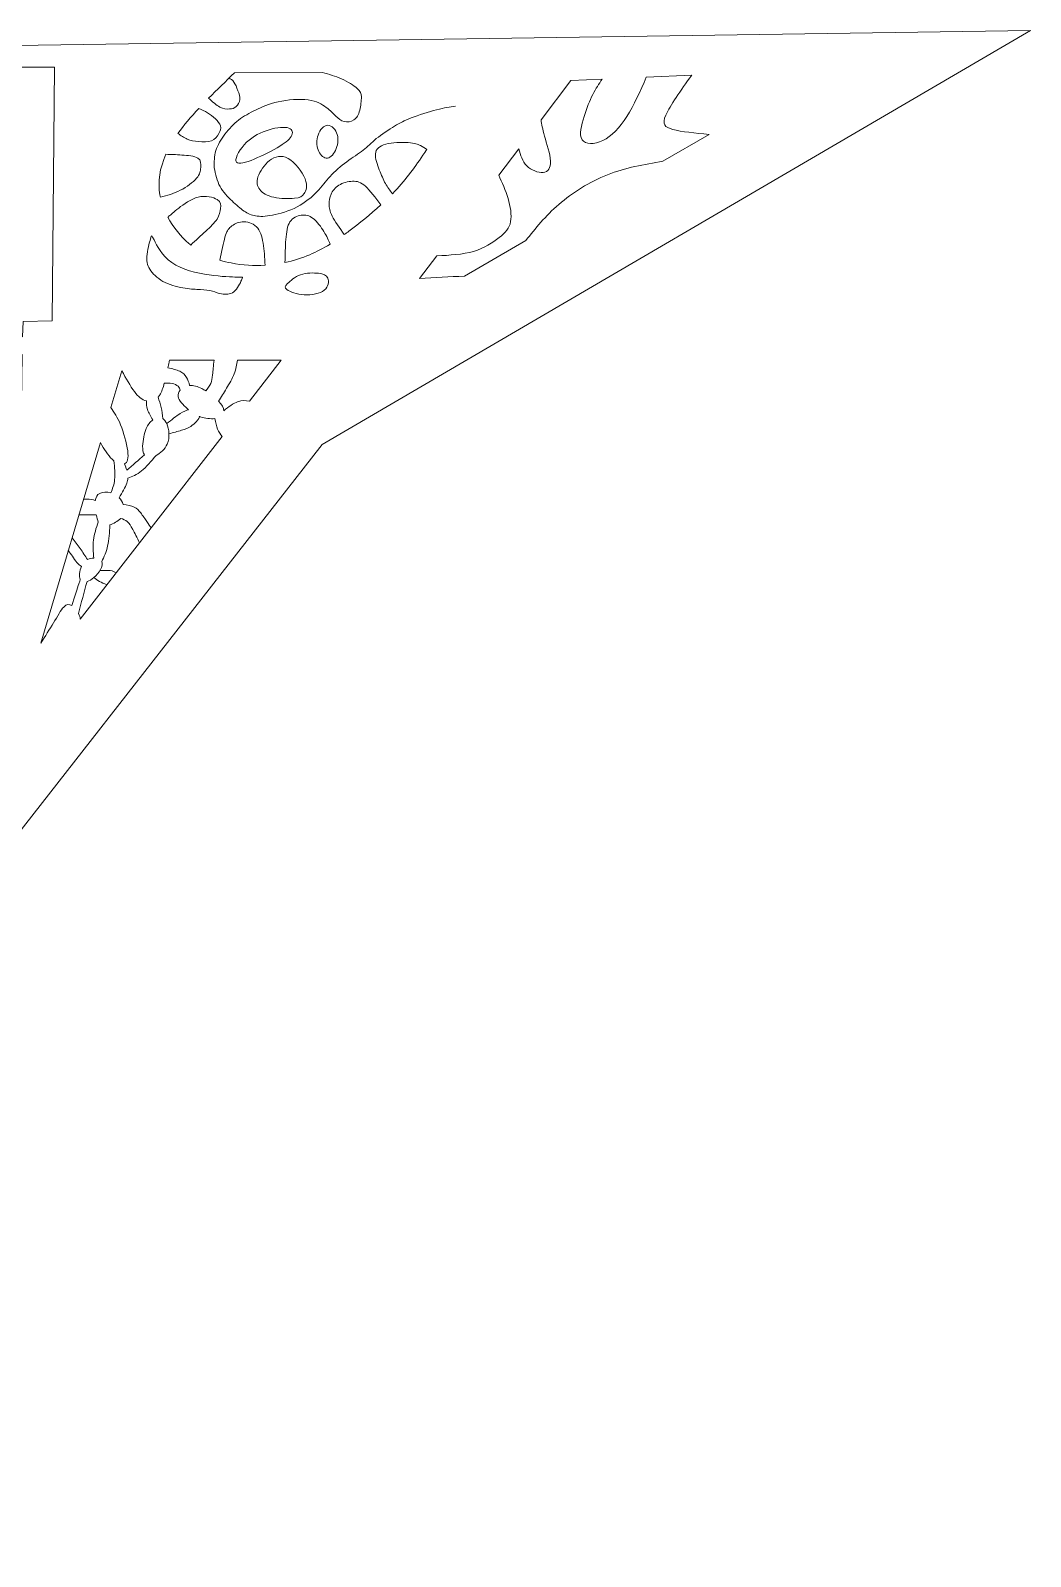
# Model space of a CAD drawing. Header units: centimetres. Extents: x -61 to 61, y -26 to 26.
# Drawn here: x 54.19 to 58.13, y 4.75 to 10.76 of the extents above; entities that cross this region are included whole.
import ezdxf

# ---------------------------------------------------------------- set-up
doc = ezdxf.new("R2010")
doc.units = ezdxf.units.CM
doc.header["$MEASUREMENT"] = 0
doc.layers.add('layer 1', color=7, linetype='Continuous')

msp = doc.modelspace()

# ---------------------------------------------------------------- linework, layer by layer
at = {"layer": 'layer 1', "color": 242, "lineweight": 9}
for points, knots in [([(51.91315, 4.7498), (51.91315, 4.7498), (55.33821, 9.13257), (55.33821, 9.13257), (55.33821, 9.13257), (55.33821, 9.13257), (58.12948, 10.76464), (58.12948, 10.76464), (58.12948, 10.76464), (58.12948, 10.76464), (53.94998, 10.70331), (53.94998, 10.70331), (53.94998, 10.70331), (53.94998, 10.70331), (53.88543, 10.66472), (53.88543, 10.66472), (53.88543, 10.66472), (53.88543, 10.66472), (53.94531, 10.62012), (53.94531, 10.62012), (53.94531, 10.62012), (53.94531, 10.62012), (54.28353, 10.62061), (54.28353, 10.62061), (54.28353, 10.62061), (54.28353, 10.62061), (54.27405, 9.61967), (54.27405, 9.61967), (54.27405, 9.61967), (54.27405, 9.61967), (54.15994, 9.61812), (54.15994, 9.61812), (54.15994, 9.61812), (54.15994, 9.61812), (54.15728, 9.55762), (54.15728, 9.55762), (54.15728, 9.55762), (54.15728, 9.55762), (54.05967, 9.55885), (54.05967, 9.55885), (54.05967, 9.55885), (54.05967, 9.55885), (54.017, 9.58766), (54.017, 9.58766), (54.017, 9.58766), (54.017, 9.58766), (53.91251, 9.58475), (53.91251, 9.58475), (53.91251, 9.58475), (53.91251, 9.58475), (53.8246, 9.53374), (53.8246, 9.53374), (53.8246, 9.53374), (53.8246, 9.53374), (53.90582, 9.46099), (53.90582, 9.46099), (53.90582, 9.46099), (53.90582, 9.46099), (53.99932, 9.46251), (53.99932, 9.46251), (53.99932, 9.46251), (53.99932, 9.46251), (54.05152, 9.48734), (54.05152, 9.48734), (54.05152, 9.48734), (54.05152, 9.48734), (54.15602, 9.4875), (54.15602, 9.4875), (54.15602, 9.4875), (54.15602, 9.4875), (54.14847, 9.01314), (54.14847, 9.01314)], [0, 0, 0, 0, 0.0526316, 0.0526316, 0.0526316, 0.0526316, 0.1052632, 0.1052632, 0.1052632, 0.1052632, 0.1578947, 0.1578947, 0.1578947, 0.1578947, 0.2105263, 0.2105263, 0.2105263, 0.2105263, 0.2631579, 0.2631579, 0.2631579, 0.2631579, 0.3157895, 0.3157895, 0.3157895, 0.3157895, 0.3684211, 0.3684211, 0.3684211, 0.3684211, 0.4210526, 0.4210526, 0.4210526, 0.4210526, 0.4736842, 0.4736842, 0.4736842, 0.4736842, 0.5263158, 0.5263158, 0.5263158, 0.5263158, 0.5789474, 0.5789474, 0.5789474, 0.5789474, 0.6315789, 0.6315789, 0.6315789, 0.6315789, 0.6842105, 0.6842105, 0.6842105, 0.6842105, 0.7368421, 0.7368421, 0.7368421, 0.7368421, 0.7894737, 0.7894737, 0.7894737, 0.7894737, 0.8421053, 0.8421053, 0.8421053, 0.8421053, 0.8947368, 0.8947368, 0.8947368, 0.8947368, 1, 1, 1, 1]), ([(56.20043, 10.41294), (56.20043, 10.41294), (56.31839, 10.56712), (56.31839, 10.56712), (56.31839, 10.56712), (56.31839, 10.56712), (56.44094, 10.57275), (56.44094, 10.57275)], [0, 0, 0, 0, 0.3333333, 0.3333333, 0.3333333, 0.3333333, 1, 1, 1, 1]), ([(55.6151, 10.12151), (55.66452, 10.172), (55.69745, 10.21787), (55.73495, 10.27292), (55.73495, 10.27292), (55.74006, 10.28044), (55.74526, 10.28812), (55.75052, 10.29593)], [0, 0, 0, 0, 0.3333333, 0.3333333, 0.3333333, 0.3333333, 1, 1, 1, 1]), ([(54.72194, 10.27684), (54.69747, 10.2218), (54.68946, 10.16844), (54.69852, 10.11646), (54.69852, 10.11646), (54.69906, 10.11337), (54.69966, 10.11028), (54.70032, 10.1072)], [0, 0, 0, 0, 0.3333333, 0.3333333, 0.3333333, 0.3333333, 1, 1, 1, 1]), ([(55.42503, 9.96051), (55.43093, 9.96476), (55.43692, 9.96914), (55.44301, 9.97368), (55.44301, 9.97368), (55.48341, 10.00374), (55.52845, 10.04032), (55.56886, 10.07711)], [0, 0, 0, 0, 0.3333333, 0.3333333, 0.3333333, 0.3333333, 1, 1, 1, 1]), ([(54.72947, 10.02912), (54.75108, 9.98856), (54.78082, 9.95226), (54.81247, 9.92506), (54.81247, 9.92506), (54.81486, 9.92301), (54.81727, 9.921), (54.81968, 9.91905)], [0, 0, 0, 0, 0.3333333, 0.3333333, 0.3333333, 0.3333333, 1, 1, 1, 1]), ([(55.19129, 9.84991), (55.22436, 9.85694), (55.25715, 9.86718), (55.28916, 9.88087), (55.28916, 9.88087), (55.31568, 9.89221), (55.34166, 9.90592), (55.3688, 9.92271)], [0, 0, 0, 0, 0.3333333, 0.3333333, 0.3333333, 0.3333333, 1, 1, 1, 1]), ([(54.93494, 9.85928), (54.9499, 9.85478), (54.96479, 9.85122), (54.97941, 9.84833), (54.97941, 9.84833), (55.0257, 9.83914), (55.0694, 9.83645), (55.11267, 9.83914)], [0, 0, 0, 0, 0.3333333, 0.3333333, 0.3333333, 0.3333333, 1, 1, 1, 1]), ([(55.05104, 9.30413), (55.05104, 9.30413), (55.17615, 9.46549), (55.17615, 9.46549), (55.17615, 9.46549), (55.17615, 9.46549), (55.00375, 9.46523), (55.00375, 9.46523)], [0, 0, 0, 0, 0.3333333, 0.3333333, 0.3333333, 0.3333333, 1, 1, 1, 1])]:
    msp.add_open_spline(points, degree=3, knots=knots, dxfattribs=at)
for points in [[(54.99294, 10.59811), (54.95795, 10.56448), (54.92297, 10.53085), (54.89007, 10.49746)], [(55.33943, 10.59863), (55.33943, 10.59863), (54.99294, 10.59811), (54.99294, 10.59811)], [(56.6155, 10.58077), (56.6155, 10.58077), (56.79445, 10.58899), (56.79445, 10.58899)], [(54.85156, 10.45735), (54.82051, 10.42402), (54.79241, 10.39102), (54.76938, 10.35858)], [(56.86289, 10.35478), (56.86289, 10.35478), (56.68102, 10.24949), (56.68102, 10.24949)], [(56.03367, 10.19495), (56.03367, 10.19495), (56.11303, 10.29869), (56.11303, 10.29869)], [(56.14026, 9.93642), (56.14026, 9.93642), (55.89909, 9.7968), (55.89909, 9.7968)], [(55.72182, 9.78733), (55.72182, 9.78733), (55.78979, 9.87617), (55.78979, 9.87617)], [(54.91164, 9.46509), (54.91164, 9.46509), (54.73607, 9.46482), (54.73607, 9.46482)], [(54.54802, 9.4236), (54.54802, 9.4236), (54.50476, 9.27818), (54.50476, 9.27818)], [(54.38433, 8.44426), (54.38433, 8.44426), (54.94316, 9.165), (54.94316, 9.165)], [(54.46368, 9.14011), (54.46368, 9.14011), (54.22856, 8.34976), (54.22856, 8.34976)]]:
    msp.add_open_spline(points, degree=3, dxfattribs=at)
at = {"layer": 'layer 1', "color": 250, "lineweight": 9}
for points, knots in [([(54.91239, 10.224), (54.91236, 10.24645), (54.91233, 10.26891), (54.91894, 10.29115), (54.91894, 10.29115), (54.92555, 10.31338), (54.9388, 10.3354), (54.95459, 10.35605), (54.95459, 10.35605), (54.97037, 10.37669), (54.98867, 10.39597), (55.0088, 10.41158), (55.0088, 10.41158), (55.02895, 10.4272), (55.05093, 10.43915), (55.07566, 10.45133), (55.07566, 10.45133), (55.10039, 10.46351), (55.12786, 10.47593), (55.16498, 10.484), (55.16498, 10.484), (55.20209, 10.49208), (55.24883, 10.49582), (55.28275, 10.49128), (55.28275, 10.49128), (55.31667, 10.48675), (55.33777, 10.47395), (55.35406, 10.4616), (55.35406, 10.4616), (55.37035, 10.44925), (55.38182, 10.43735), (55.39214, 10.42729), (55.39214, 10.42729), (55.40247, 10.41722), (55.41165, 10.40899), (55.42403, 10.4058), (55.42403, 10.4058), (55.43641, 10.40261), (55.45199, 10.40446), (55.46321, 10.41204), (55.46321, 10.41204), (55.47442, 10.41962), (55.48128, 10.43292), (55.48583, 10.45011), (55.48583, 10.45011), (55.49039, 10.46731), (55.49265, 10.48839), (55.4924, 10.50283), (55.4924, 10.50283), (55.49215, 10.51726), (55.48939, 10.52506), (55.47608, 10.53649), (55.47608, 10.53649), (55.46277, 10.54793), (55.43892, 10.56302), (55.41438, 10.57398), (55.41438, 10.57398), (55.38985, 10.58494), (55.36464, 10.59179), (55.33943, 10.59863)], [0, 0, 0, 0, 0.0625, 0.0625, 0.0625, 0.0625, 0.125, 0.125, 0.125, 0.125, 0.1875, 0.1875, 0.1875, 0.1875, 0.25, 0.25, 0.25, 0.25, 0.3125, 0.3125, 0.3125, 0.3125, 0.375, 0.375, 0.375, 0.375, 0.4375, 0.4375, 0.4375, 0.4375, 0.5, 0.5, 0.5, 0.5, 0.5625, 0.5625, 0.5625, 0.5625, 0.625, 0.625, 0.625, 0.625, 0.6875, 0.6875, 0.6875, 0.6875, 0.75, 0.75, 0.75, 0.75, 0.8125, 0.8125, 0.8125, 0.8125, 0.875, 0.875, 0.875, 0.875, 1, 1, 1, 1]), ([(56.86289, 10.35478), (56.80807, 10.36032), (56.75325, 10.36585), (56.72033, 10.37456), (56.72033, 10.37456), (56.68741, 10.38328), (56.6764, 10.39518), (56.6924, 10.43145), (56.6924, 10.43145), (56.7084, 10.46772), (56.75142, 10.52836), (56.79445, 10.58899)], [0, 0, 0, 0, 0.25, 0.25, 0.25, 0.25, 0.5, 0.5, 0.5, 0.5, 1, 1, 1, 1]), ([(54.89007, 10.49746), (54.90565, 10.48377), (54.92121, 10.47008), (54.93519, 10.46279), (54.93519, 10.46279), (54.94916, 10.45549), (54.96154, 10.4546), (54.97231, 10.4553), (54.97231, 10.4553), (54.98308, 10.456), (54.99224, 10.4583), (54.99956, 10.46473), (54.99956, 10.46473), (55.00688, 10.47116), (55.01237, 10.48171), (55.01327, 10.49271), (55.01327, 10.49271), (55.01417, 10.50371), (55.01049, 10.51516), (55.00588, 10.52753), (55.00588, 10.52753), (55.00128, 10.5399), (54.99576, 10.55318), (54.98982, 10.5616), (54.98982, 10.5616), (54.98389, 10.57003), (54.97753, 10.5736), (54.97117, 10.57717)], [0, 0, 0, 0, 0.125, 0.125, 0.125, 0.125, 0.25, 0.25, 0.25, 0.25, 0.375, 0.375, 0.375, 0.375, 0.5, 0.5, 0.5, 0.5, 0.625, 0.625, 0.625, 0.625, 0.75, 0.75, 0.75, 0.75, 1, 1, 1, 1]), ([(56.44094, 10.57275), (56.42857, 10.55439), (56.41621, 10.53603), (56.40432, 10.51218), (56.40432, 10.51218), (56.39243, 10.48833), (56.38102, 10.45898), (56.37029, 10.42528), (56.37029, 10.42528), (56.35958, 10.39158), (56.34955, 10.35352), (56.36218, 10.3343), (56.36218, 10.3343), (56.37482, 10.31507), (56.4101, 10.31466), (56.44399, 10.33121), (56.44399, 10.33121), (56.47788, 10.34776), (56.51037, 10.38127), (56.53872, 10.42568), (56.53872, 10.42568), (56.56708, 10.4701), (56.59129, 10.52544), (56.6155, 10.58077)], [0, 0, 0, 0, 0.1428571, 0.1428571, 0.1428571, 0.1428571, 0.2857143, 0.2857143, 0.2857143, 0.2857143, 0.4285714, 0.4285714, 0.4285714, 0.4285714, 0.5714286, 0.5714286, 0.5714286, 0.5714286, 0.7142857, 0.7142857, 0.7142857, 0.7142857, 1, 1, 1, 1]), ([(54.91239, 10.224), (54.91793, 10.19788), (54.92347, 10.17177), (54.93542, 10.14955), (54.93542, 10.14955), (54.94737, 10.12734), (54.96572, 10.10904), (54.9827, 10.09302), (54.9827, 10.09302), (54.99969, 10.07701), (55.01529, 10.06329), (55.02996, 10.05322), (55.02996, 10.05322), (55.04465, 10.04316), (55.05841, 10.03677), (55.0756, 10.03381), (55.0756, 10.03381), (55.09279, 10.03086), (55.11341, 10.03135), (55.14204, 10.03689), (55.14204, 10.03689), (55.17068, 10.04244), (55.20733, 10.05303), (55.23916, 10.06958), (55.23916, 10.06958), (55.27098, 10.08613), (55.29799, 10.10863), (55.31789, 10.1295), (55.31789, 10.1295), (55.3378, 10.15039), (55.3506, 10.16966), (55.3689, 10.18962), (55.3689, 10.18962), (55.3872, 10.20959), (55.41101, 10.23024), (55.43458, 10.24746), (55.43458, 10.24746), (55.45816, 10.26469), (55.48151, 10.27847), (55.49959, 10.2927), (55.49959, 10.2927), (55.51767, 10.30694), (55.53048, 10.32163), (55.55131, 10.33839), (55.55131, 10.33839), (55.57213, 10.35514), (55.60098, 10.37398), (55.62319, 10.38753), (55.62319, 10.38753), (55.6454, 10.40108), (55.66096, 10.40936), (55.68913, 10.42017), (55.68913, 10.42017), (55.7173, 10.43098), (55.75807, 10.44433), (55.78914, 10.45246), (55.78914, 10.45246), (55.82022, 10.46059), (55.8416, 10.46348), (55.86299, 10.46638)], [0, 0, 0, 0, 0.0625, 0.0625, 0.0625, 0.0625, 0.125, 0.125, 0.125, 0.125, 0.1875, 0.1875, 0.1875, 0.1875, 0.25, 0.25, 0.25, 0.25, 0.3125, 0.3125, 0.3125, 0.3125, 0.375, 0.375, 0.375, 0.375, 0.4375, 0.4375, 0.4375, 0.4375, 0.5, 0.5, 0.5, 0.5, 0.5625, 0.5625, 0.5625, 0.5625, 0.625, 0.625, 0.625, 0.625, 0.6875, 0.6875, 0.6875, 0.6875, 0.75, 0.75, 0.75, 0.75, 0.8125, 0.8125, 0.8125, 0.8125, 0.875, 0.875, 0.875, 0.875, 1, 1, 1, 1]), ([(54.85156, 10.45735), (54.86348, 10.45242), (54.8754, 10.4475), (54.8864, 10.44069), (54.8864, 10.44069), (54.89741, 10.43387), (54.90751, 10.42519), (54.91691, 10.41626), (54.91691, 10.41626), (54.92632, 10.40734), (54.93504, 10.39818), (54.93758, 10.38856), (54.93758, 10.38856), (54.94011, 10.37895), (54.93646, 10.36885), (54.93029, 10.35807), (54.93029, 10.35807), (54.92412, 10.3473), (54.91543, 10.33582), (54.90146, 10.3303), (54.90146, 10.3303), (54.88749, 10.32478), (54.86824, 10.32522), (54.85128, 10.32679), (54.85128, 10.32679), (54.83433, 10.32837), (54.81965, 10.3311), (54.80638, 10.33659), (54.80638, 10.33659), (54.79311, 10.34208), (54.78125, 10.35033), (54.76938, 10.35858)], [0, 0, 0, 0, 0.1111111, 0.1111111, 0.1111111, 0.1111111, 0.2222222, 0.2222222, 0.2222222, 0.2222222, 0.3333333, 0.3333333, 0.3333333, 0.3333333, 0.4444444, 0.4444444, 0.4444444, 0.4444444, 0.5555556, 0.5555556, 0.5555556, 0.5555556, 0.6666667, 0.6666667, 0.6666667, 0.6666667, 0.7777778, 0.7777778, 0.7777778, 0.7777778, 1, 1, 1, 1]), ([(56.11303, 10.29869), (56.11983, 10.27393), (56.12663, 10.24917), (56.14402, 10.23155), (56.14402, 10.23155), (56.1614, 10.21392), (56.18938, 10.20342), (56.20885, 10.20551), (56.20885, 10.20551), (56.22833, 10.2076), (56.2393, 10.22228), (56.23788, 10.25001), (56.23788, 10.25001), (56.23647, 10.27774), (56.22266, 10.3185), (56.21435, 10.34783), (56.21435, 10.34783), (56.20604, 10.37716), (56.20324, 10.39505), (56.20043, 10.41294)], [0, 0, 0, 0, 0.1666667, 0.1666667, 0.1666667, 0.1666667, 0.3333333, 0.3333333, 0.3333333, 0.3333333, 0.5, 0.5, 0.5, 0.5, 0.6666667, 0.6666667, 0.6666667, 0.6666667, 1, 1, 1, 1]), ([(54.99789, 10.25054), (54.99512, 10.26521), (55.01432, 10.29915), (55.03995, 10.32394), (55.03995, 10.32394), (55.06558, 10.34873), (55.09763, 10.36435), (55.12878, 10.37357), (55.12878, 10.37357), (55.15993, 10.38278), (55.19017, 10.38557), (55.20622, 10.3801), (55.20622, 10.3801), (55.22227, 10.37462), (55.22412, 10.36088), (55.21589, 10.34712), (55.21589, 10.34712), (55.20766, 10.33336), (55.18936, 10.31958), (55.16005, 10.30257), (55.16005, 10.30257), (55.13075, 10.28557), (55.09045, 10.26535), (55.05793, 10.25292), (55.05793, 10.25292), (55.0254, 10.2405), (55.00067, 10.23588), (54.99789, 10.25054)], [0, 0, 0, 0, 0.125, 0.125, 0.125, 0.125, 0.25, 0.25, 0.25, 0.25, 0.375, 0.375, 0.375, 0.375, 0.5, 0.5, 0.5, 0.5, 0.625, 0.625, 0.625, 0.625, 0.75, 0.75, 0.75, 0.75, 1, 1, 1, 1]), ([(55.3246, 10.28816), (55.31678, 10.30419), (55.314, 10.32435), (55.31947, 10.34498), (55.31947, 10.34498), (55.32494, 10.36561), (55.33866, 10.38671), (55.35423, 10.3904), (55.35423, 10.3904), (55.36981, 10.39409), (55.38725, 10.38037), (55.39506, 10.3616), (55.39506, 10.3616), (55.40288, 10.34282), (55.40109, 10.31898), (55.39332, 10.29926), (55.39332, 10.29926), (55.38556, 10.27954), (55.37184, 10.26394), (55.35855, 10.26209), (55.35855, 10.26209), (55.34526, 10.26023), (55.33241, 10.27213), (55.3246, 10.28816)], [0, 0, 0, 0, 0.1428571, 0.1428571, 0.1428571, 0.1428571, 0.2857143, 0.2857143, 0.2857143, 0.2857143, 0.4285714, 0.4285714, 0.4285714, 0.4285714, 0.5714286, 0.5714286, 0.5714286, 0.5714286, 0.7142857, 0.7142857, 0.7142857, 0.7142857, 1, 1, 1, 1]), ([(55.6151, 10.12151), (55.60546, 10.13401), (55.59582, 10.14652), (55.58732, 10.1617), (55.58732, 10.1617), (55.57882, 10.17689), (55.57146, 10.19475), (55.56318, 10.21559), (55.56318, 10.21559), (55.5549, 10.23643), (55.5457, 10.26025), (55.54773, 10.27858), (55.54773, 10.27858), (55.54977, 10.29692), (55.56304, 10.30977), (55.58846, 10.31668), (55.58846, 10.31668), (55.61389, 10.32359), (55.65147, 10.32457), (55.67668, 10.32277), (55.67668, 10.32277), (55.70189, 10.32098), (55.71472, 10.31641), (55.72497, 10.31148), (55.72497, 10.31148), (55.73522, 10.30654), (55.74287, 10.30124), (55.75052, 10.29593)], [0, 0, 0, 0, 0.125, 0.125, 0.125, 0.125, 0.25, 0.25, 0.25, 0.25, 0.375, 0.375, 0.375, 0.375, 0.5, 0.5, 0.5, 0.5, 0.625, 0.625, 0.625, 0.625, 0.75, 0.75, 0.75, 0.75, 1, 1, 1, 1]), ([(54.70032, 10.1072), (54.7266, 10.11444), (54.75288, 10.12169), (54.77861, 10.13472), (54.77861, 10.13472), (54.80434, 10.14776), (54.82951, 10.16658), (54.84301, 10.18242), (54.84301, 10.18242), (54.85651, 10.19825), (54.85832, 10.21108), (54.85944, 10.22483), (54.85944, 10.22483), (54.86057, 10.23859), (54.86101, 10.25325), (54.84793, 10.26171), (54.84793, 10.26171), (54.83486, 10.27017), (54.80827, 10.27242), (54.78502, 10.27391), (54.78502, 10.27391), (54.76178, 10.27539), (54.74186, 10.27612), (54.72194, 10.27684)], [0, 0, 0, 0, 0.1428571, 0.1428571, 0.1428571, 0.1428571, 0.2857143, 0.2857143, 0.2857143, 0.2857143, 0.4285714, 0.4285714, 0.4285714, 0.4285714, 0.5714286, 0.5714286, 0.5714286, 0.5714286, 0.7142857, 0.7142857, 0.7142857, 0.7142857, 1, 1, 1, 1]), ([(55.2288, 10.10326), (55.20726, 10.10117), (55.17334, 10.10157), (55.14721, 10.10726), (55.14721, 10.10726), (55.12108, 10.11295), (55.10273, 10.12392), (55.09194, 10.13742), (55.09194, 10.13742), (55.08115, 10.15093), (55.07792, 10.16696), (55.08499, 10.18806), (55.08499, 10.18806), (55.09206, 10.20915), (55.10944, 10.2353), (55.13072, 10.25183), (55.13072, 10.25183), (55.15201, 10.26836), (55.17721, 10.27527), (55.20404, 10.26019), (55.20404, 10.26019), (55.23087, 10.24511), (55.25934, 10.20803), (55.27038, 10.18009), (55.27038, 10.18009), (55.28142, 10.15215), (55.27504, 10.13335), (55.26726, 10.12165), (55.26726, 10.12165), (55.25949, 10.10995), (55.25033, 10.10536), (55.2288, 10.10326)], [0, 0, 0, 0, 0.1111111, 0.1111111, 0.1111111, 0.1111111, 0.2222222, 0.2222222, 0.2222222, 0.2222222, 0.3333333, 0.3333333, 0.3333333, 0.3333333, 0.4444444, 0.4444444, 0.4444444, 0.4444444, 0.5555556, 0.5555556, 0.5555556, 0.5555556, 0.6666667, 0.6666667, 0.6666667, 0.6666667, 0.7777778, 0.7777778, 0.7777778, 0.7777778, 1, 1, 1, 1]), ([(56.14026, 9.93642), (56.17889, 9.98494), (56.21752, 10.03347), (56.27071, 10.07932), (56.27071, 10.07932), (56.32391, 10.12517), (56.39168, 10.16835), (56.46249, 10.19627), (56.46249, 10.19627), (56.5333, 10.22419), (56.60716, 10.23684), (56.68102, 10.24949)], [0, 0, 0, 0, 0.25, 0.25, 0.25, 0.25, 0.5, 0.5, 0.5, 0.5, 1, 1, 1, 1]), ([(55.42503, 9.96051), (55.4064, 9.9867), (55.38776, 10.01289), (55.37751, 10.03286), (55.37751, 10.03286), (55.36727, 10.05283), (55.36542, 10.06657), (55.3654, 10.07986), (55.3654, 10.07986), (55.36538, 10.09315), (55.36719, 10.10599), (55.37289, 10.11906), (55.37289, 10.11906), (55.3786, 10.13213), (55.38821, 10.14543), (55.40355, 10.15485), (55.40355, 10.15485), (55.41889, 10.16427), (55.43996, 10.1698), (55.45783, 10.17052), (55.45783, 10.17052), (55.47571, 10.17123), (55.49038, 10.16713), (55.50835, 10.15075), (55.50835, 10.15075), (55.52632, 10.13439), (55.54759, 10.10575), (55.56886, 10.07711)], [0, 0, 0, 0, 0.125, 0.125, 0.125, 0.125, 0.25, 0.25, 0.25, 0.25, 0.375, 0.375, 0.375, 0.375, 0.5, 0.5, 0.5, 0.5, 0.625, 0.625, 0.625, 0.625, 0.75, 0.75, 0.75, 0.75, 1, 1, 1, 1]), ([(55.78979, 9.87617), (55.8408, 9.87896), (55.89182, 9.88174), (55.93426, 9.89416), (55.93426, 9.89416), (55.97672, 9.90658), (56.0106, 9.92863), (56.03531, 9.94837), (56.03531, 9.94837), (56.06003, 9.96811), (56.07559, 9.98555), (56.08059, 10.01123), (56.08059, 10.01123), (56.0856, 10.0369), (56.08004, 10.0708), (56.07046, 10.1028), (56.07046, 10.1028), (56.06088, 10.13479), (56.04728, 10.16487), (56.03367, 10.19495)], [0, 0, 0, 0, 0.1666667, 0.1666667, 0.1666667, 0.1666667, 0.3333333, 0.3333333, 0.3333333, 0.3333333, 0.5, 0.5, 0.5, 0.5, 0.6666667, 0.6666667, 0.6666667, 0.6666667, 1, 1, 1, 1]), ([(54.81968, 9.91905), (54.84016, 9.93773), (54.86065, 9.95641), (54.87913, 9.97356), (54.87913, 9.97356), (54.89761, 9.99071), (54.91408, 10.00631), (54.92368, 10.02122), (54.92368, 10.02122), (54.93329, 10.03613), (54.93602, 10.05034), (54.9376, 10.0634), (54.9376, 10.0634), (54.93919, 10.07647), (54.93962, 10.08838), (54.92448, 10.09798), (54.92448, 10.09798), (54.90935, 10.10759), (54.87863, 10.11487), (54.84931, 10.10795), (54.84931, 10.10795), (54.81999, 10.10103), (54.79207, 10.07991), (54.77238, 10.0643), (54.77238, 10.0643), (54.7527, 10.04868), (54.74126, 10.03858), (54.73547, 10.03364), (54.73547, 10.03364), (54.7297, 10.02869), (54.72958, 10.02891), (54.72947, 10.02912)], [0, 0, 0, 0, 0.1111111, 0.1111111, 0.1111111, 0.1111111, 0.2222222, 0.2222222, 0.2222222, 0.2222222, 0.3333333, 0.3333333, 0.3333333, 0.3333333, 0.4444444, 0.4444444, 0.4444444, 0.4444444, 0.5555556, 0.5555556, 0.5555556, 0.5555556, 0.6666667, 0.6666667, 0.6666667, 0.6666667, 0.7777778, 0.7777778, 0.7777778, 0.7777778, 1, 1, 1, 1]), ([(54.93494, 9.85928), (54.94176, 9.8938), (54.94858, 9.92831), (54.95496, 9.95039), (54.95496, 9.95039), (54.96134, 9.97247), (54.96728, 9.9821), (54.97804, 9.99129), (54.97804, 9.99129), (54.9888, 10.00047), (55.00437, 10.0092), (55.02315, 10.0106), (55.02315, 10.0106), (55.04194, 10.012), (55.06395, 10.00608), (55.07863, 9.99143), (55.07863, 9.99143), (55.09333, 9.97679), (55.10069, 9.95343), (55.10514, 9.92659), (55.10514, 9.92659), (55.1096, 9.89976), (55.11113, 9.86945), (55.11267, 9.83914)], [0, 0, 0, 0, 0.1428571, 0.1428571, 0.1428571, 0.1428571, 0.2857143, 0.2857143, 0.2857143, 0.2857143, 0.4285714, 0.4285714, 0.4285714, 0.4285714, 0.5714286, 0.5714286, 0.5714286, 0.5714286, 0.7142857, 0.7142857, 0.7142857, 0.7142857, 1, 1, 1, 1]), ([(55.19129, 9.84991), (55.19196, 9.88125), (55.19262, 9.9126), (55.19476, 9.94088), (55.19476, 9.94088), (55.19691, 9.96916), (55.20054, 9.99437), (55.21105, 10.01065), (55.21105, 10.01065), (55.22157, 10.02694), (55.23898, 10.0343), (55.25524, 10.03662), (55.25524, 10.03662), (55.27151, 10.03893), (55.28663, 10.0362), (55.30224, 10.02408), (55.30224, 10.02408), (55.31784, 10.01196), (55.33391, 9.99045), (55.34508, 9.97198), (55.34508, 9.97198), (55.35626, 9.95352), (55.36253, 9.93812), (55.3688, 9.92271)], [0, 0, 0, 0, 0.1428571, 0.1428571, 0.1428571, 0.1428571, 0.2857143, 0.2857143, 0.2857143, 0.2857143, 0.4285714, 0.4285714, 0.4285714, 0.4285714, 0.5714286, 0.5714286, 0.5714286, 0.5714286, 0.7142857, 0.7142857, 0.7142857, 0.7142857, 1, 1, 1, 1]), ([(54.66121, 9.94407), (54.66532, 9.95966), (54.66532, 9.95966), (54.67543, 9.93905), (54.67543, 9.93905), (54.68554, 9.91844), (54.70577, 9.87722), (54.74522, 9.84978), (54.74522, 9.84978), (54.78468, 9.82235), (54.84336, 9.80869), (54.89286, 9.80143), (54.89286, 9.80143), (54.94237, 9.79417), (54.9827, 9.79332), (55.00286, 9.79288), (55.00286, 9.79288), (55.02303, 9.79246), (55.02303, 9.79246), (55.02349, 9.79246), (55.02349, 9.79246), (55.02395, 9.79246), (55.02487, 9.79246), (55.02007, 9.78099), (55.02007, 9.78099), (55.01528, 9.76953), (55.00477, 9.7466), (54.98989, 9.73512), (54.98989, 9.73512), (54.97501, 9.72365), (54.95576, 9.72362), (54.94178, 9.72612), (54.94178, 9.72612), (54.9278, 9.72862), (54.91909, 9.73364), (54.90602, 9.73706), (54.90602, 9.73706), (54.89296, 9.74048), (54.87554, 9.74229), (54.85789, 9.7434), (54.85789, 9.7434), (54.84024, 9.74453), (54.82237, 9.74496), (54.7983, 9.74858), (54.7983, 9.74858), (54.77424, 9.75221), (54.74398, 9.75904), (54.71921, 9.77115), (54.71921, 9.77115), (54.69445, 9.78326), (54.67517, 9.80065), (54.66301, 9.81735), (54.66301, 9.81735), (54.65084, 9.83406), (54.64577, 9.8501), (54.64734, 9.8737), (54.64734, 9.8737), (54.64891, 9.89731), (54.65711, 9.92848), (54.66121, 9.94407)], [0, 0, 0, 0, 0.0625, 0.0625, 0.0625, 0.0625, 0.125, 0.125, 0.125, 0.125, 0.1875, 0.1875, 0.1875, 0.1875, 0.25, 0.25, 0.25, 0.25, 0.3125, 0.3125, 0.3125, 0.3125, 0.375, 0.375, 0.375, 0.375, 0.4375, 0.4375, 0.4375, 0.4375, 0.5, 0.5, 0.5, 0.5, 0.5625, 0.5625, 0.5625, 0.5625, 0.625, 0.625, 0.625, 0.625, 0.6875, 0.6875, 0.6875, 0.6875, 0.75, 0.75, 0.75, 0.75, 0.8125, 0.8125, 0.8125, 0.8125, 0.875, 0.875, 0.875, 0.875, 1, 1, 1, 1]), ([(55.20174, 9.76682), (55.21227, 9.77761), (55.22966, 9.79414), (55.25256, 9.80219), (55.25256, 9.80219), (55.27547, 9.81025), (55.30388, 9.80983), (55.32382, 9.80757), (55.32382, 9.80757), (55.34376, 9.80531), (55.35522, 9.80121), (55.36005, 9.78861), (55.36005, 9.78861), (55.36488, 9.77601), (55.36309, 9.75493), (55.34615, 9.74115), (55.34615, 9.74115), (55.32921, 9.72738), (55.29714, 9.72092), (55.26758, 9.72293), (55.26758, 9.72293), (55.23801, 9.72495), (55.21096, 9.73545), (55.19926, 9.74322), (55.19926, 9.74322), (55.18756, 9.75099), (55.19122, 9.75604), (55.20174, 9.76682)], [0, 0, 0, 0, 0.125, 0.125, 0.125, 0.125, 0.25, 0.25, 0.25, 0.25, 0.375, 0.375, 0.375, 0.375, 0.5, 0.5, 0.5, 0.5, 0.625, 0.625, 0.625, 0.625, 0.75, 0.75, 0.75, 0.75, 1, 1, 1, 1]), ([(54.72969, 9.43518), (54.73308, 9.45128), (54.73442, 9.45735), (54.73516, 9.46069), (54.73516, 9.46069), (54.73606, 9.46482), (54.73607, 9.46482), (54.73607, 9.46482)], [0, 0, 0, 0, 0.3333333, 0.3333333, 0.3333333, 0.3333333, 1, 1, 1, 1]), ([(54.87977, 9.34403), (54.88723, 9.35398), (54.89469, 9.36394), (54.89899, 9.37361), (54.89899, 9.37361), (54.90329, 9.38329), (54.90442, 9.39269), (54.906, 9.40788), (54.906, 9.40788), (54.90758, 9.42309), (54.90961, 9.44409), (54.91164, 9.46509)], [0, 0, 0, 0, 0.25, 0.25, 0.25, 0.25, 0.5, 0.5, 0.5, 0.5, 1, 1, 1, 1]), ([(54.92986, 9.30318), (54.93989, 9.31968), (54.94991, 9.33617), (54.96097, 9.3544), (54.96097, 9.3544), (54.97205, 9.37263), (54.98416, 9.39258), (54.99146, 9.41134), (54.99146, 9.41134), (54.99877, 9.4301), (55.00126, 9.44767), (55.00375, 9.46523)], [0, 0, 0, 0, 0.25, 0.25, 0.25, 0.25, 0.5, 0.5, 0.5, 0.5, 1, 1, 1, 1]), ([(54.54802, 9.4236), (54.56494, 9.39327), (54.58186, 9.36294), (54.59766, 9.34182), (54.59766, 9.34182), (54.61346, 9.32071), (54.62815, 9.30882), (54.64557, 9.30472)], [0, 0, 0, 0, 0.3333333, 0.3333333, 0.3333333, 0.3333333, 1, 1, 1, 1]), ([(54.72969, 9.43518), (54.74682, 9.43131), (54.76395, 9.42744), (54.77665, 9.42139), (54.77665, 9.42139), (54.78935, 9.41533), (54.79761, 9.4071), (54.80337, 9.39751), (54.80337, 9.39751), (54.80913, 9.38793), (54.81239, 9.377), (54.81564, 9.36607)], [0, 0, 0, 0, 0.25, 0.25, 0.25, 0.25, 0.5, 0.5, 0.5, 0.5, 1, 1, 1, 1]), ([(54.69122, 9.31917), (54.6935, 9.32179), (54.6957, 9.32477), (54.69778, 9.32817), (54.69778, 9.32817), (54.70505, 9.34003), (54.71097, 9.35689), (54.71574, 9.37405)], [0, 0, 0, 0, 0.3333333, 0.3333333, 0.3333333, 0.3333333, 1, 1, 1, 1]), ([(54.71574, 9.37405), (54.72609, 9.3745), (54.73644, 9.37495), (54.7462, 9.37311), (54.7462, 9.37311), (54.75596, 9.37128), (54.76513, 9.36718), (54.7703, 9.36251), (54.7703, 9.36251), (54.77546, 9.35785), (54.77662, 9.35264), (54.77778, 9.34743)], [0, 0, 0, 0, 0.25, 0.25, 0.25, 0.25, 0.5, 0.5, 0.5, 0.5, 1, 1, 1, 1]), ([(54.81174, 9.26982), (54.80991, 9.27141), (54.80807, 9.27305), (54.80622, 9.27471), (54.80622, 9.27471), (54.79039, 9.28889), (54.77294, 9.30537), (54.77063, 9.32232), (54.77063, 9.32232), (54.76943, 9.33109), (54.77228, 9.33999), (54.77778, 9.34743)], [0, 0, 0, 0, 0.25, 0.25, 0.25, 0.25, 0.5, 0.5, 0.5, 0.5, 1, 1, 1, 1]), ([(54.81564, 9.36607), (54.83015, 9.36636), (54.84653, 9.36167), (54.86315, 9.35339), (54.86315, 9.35339), (54.86871, 9.35063), (54.87429, 9.34746), (54.87977, 9.34403)], [0, 0, 0, 0, 0.3333333, 0.3333333, 0.3333333, 0.3333333, 1, 1, 1, 1]), ([(54.55886, 9.05619), (54.57077, 9.06125), (54.57533, 9.07867), (54.57161, 9.10845), (54.57161, 9.10845), (54.5679, 9.13824), (54.55592, 9.18038), (54.5434, 9.21073), (54.5434, 9.21073), (54.53089, 9.24108), (54.51782, 9.25963), (54.50476, 9.27818)], [0, 0, 0, 0, 0.25, 0.25, 0.25, 0.25, 0.5, 0.5, 0.5, 0.5, 1, 1, 1, 1]), ([(54.67001, 9.22972), (54.66175, 9.24386), (54.65347, 9.25799), (54.6494, 9.27049), (54.6494, 9.27049), (54.64532, 9.28299), (54.64545, 9.29386), (54.64557, 9.30472)], [0, 0, 0, 0, 0.3333333, 0.3333333, 0.3333333, 0.3333333, 1, 1, 1, 1]), ([(54.7102, 9.23482), (54.70869, 9.25004), (54.70719, 9.26526), (54.70402, 9.27931), (54.70402, 9.27931), (54.70086, 9.29337), (54.69604, 9.30627), (54.69122, 9.31917)], [0, 0, 0, 0, 0.3333333, 0.3333333, 0.3333333, 0.3333333, 1, 1, 1, 1]), ([(54.72544, 9.21501), (54.74453, 9.23045), (54.76362, 9.2459), (54.778, 9.25503), (54.778, 9.25503), (54.79239, 9.26416), (54.80206, 9.26699), (54.81174, 9.26982)], [0, 0, 0, 0, 0.3333333, 0.3333333, 0.3333333, 0.3333333, 1, 1, 1, 1]), ([(54.95036, 9.26622), (54.96915, 9.28075), (54.98794, 9.29527), (55.00472, 9.30159), (55.00472, 9.30159), (55.0215, 9.3079), (55.03627, 9.30602), (55.05104, 9.30413)], [0, 0, 0, 0, 0.3333333, 0.3333333, 0.3333333, 0.3333333, 1, 1, 1, 1]), ([(54.63729, 9.09194), (54.63144, 9.10052), (54.63073, 9.11312), (54.63002, 9.12573), (54.63002, 9.12573), (54.63251, 9.15071), (54.63499, 9.17569), (54.64447, 9.19644), (54.64447, 9.19644), (54.6507, 9.21009), (54.65998, 9.22192), (54.67001, 9.22972)], [0, 0, 0, 0, 0.25, 0.25, 0.25, 0.25, 0.5, 0.5, 0.5, 0.5, 1, 1, 1, 1]), ([(54.7102, 9.23482), (54.7161, 9.23081), (54.72132, 9.22424), (54.72544, 9.21501), (54.72544, 9.21501), (54.73463, 9.1944), (54.73836, 9.16049), (54.7274, 9.13481), (54.7274, 9.13481), (54.71852, 9.11401), (54.7, 9.09859), (54.68355, 9.09007)], [0, 0, 0, 0, 0.25, 0.25, 0.25, 0.25, 0.5, 0.5, 0.5, 0.5, 1, 1, 1, 1]), ([(54.73405, 9.17505), (54.75123, 9.17952), (54.7684, 9.184), (54.78363, 9.18877), (54.78363, 9.18877), (54.79886, 9.19353), (54.81214, 9.19859), (54.82433, 9.20744), (54.82433, 9.20744), (54.83653, 9.21629), (54.84763, 9.22893), (54.85189, 9.2357), (54.85189, 9.2357), (54.85614, 9.24248), (54.85355, 9.2434), (54.85355, 9.2434), (54.85355, 9.2434), (54.85355, 9.2434), (54.85614, 9.24248), (54.85874, 9.24156)], [0, 0, 0, 0, 0.1666667, 0.1666667, 0.1666667, 0.1666667, 0.3333333, 0.3333333, 0.3333333, 0.3333333, 0.5, 0.5, 0.5, 0.5, 0.6666667, 0.6666667, 0.6666667, 0.6666667, 1, 1, 1, 1]), ([(54.91529, 9.23483), (54.89799, 9.23357), (54.87594, 9.23615), (54.85874, 9.24156), (54.85874, 9.24156), (54.85705, 9.24209), (54.8554, 9.24265), (54.85381, 9.24324)], [0, 0, 0, 0, 0.3333333, 0.3333333, 0.3333333, 0.3333333, 1, 1, 1, 1]), ([(54.91529, 9.23483), (54.91833, 9.2199), (54.92138, 9.20498), (54.92602, 9.19335), (54.92602, 9.19335), (54.93067, 9.18171), (54.93692, 9.17335), (54.94316, 9.165)], [0, 0, 0, 0, 0.3333333, 0.3333333, 0.3333333, 0.3333333, 1, 1, 1, 1]), ([(54.46368, 9.14011), (54.4786, 9.11532), (54.49352, 9.09053), (54.51061, 9.07448), (54.51061, 9.07448), (54.5127, 9.07251), (54.51483, 9.07067), (54.51697, 9.06898)], [0, 0, 0, 0, 0.3333333, 0.3333333, 0.3333333, 0.3333333, 1, 1, 1, 1]), ([(54.57228, 8.99962), (54.58984, 9.00657), (54.6074, 9.01353), (54.62594, 9.02861), (54.62594, 9.02861), (54.64449, 9.04369), (54.66402, 9.06688), (54.68355, 9.09007)], [0, 0, 0, 0, 0.3333333, 0.3333333, 0.3333333, 0.3333333, 1, 1, 1, 1]), ([(54.5051, 8.94202), (54.51161, 8.95804), (54.51813, 8.97407), (54.52011, 8.99523), (54.52011, 8.99523), (54.52209, 9.01639), (54.51953, 9.04268), (54.51697, 9.06898)], [0, 0, 0, 0, 0.3333333, 0.3333333, 0.3333333, 0.3333333, 1, 1, 1, 1]), ([(54.53755, 8.9232), (54.54975, 8.94369), (54.56195, 8.96418), (54.56781, 8.98015), (54.56781, 8.98015), (54.57048, 8.98742), (54.57183, 8.99375), (54.57228, 8.99962)], [0, 0, 0, 0, 0.3333333, 0.3333333, 0.3333333, 0.3333333, 1, 1, 1, 1]), ([(54.39751, 8.91767), (54.41318, 8.91718), (54.42886, 8.9167), (54.43648, 8.91521), (54.43648, 8.91521), (54.44411, 8.91372), (54.44367, 8.91123), (54.44367, 8.91123), (54.44367, 8.91123), (54.44367, 8.91123), (54.44411, 8.91372), (54.44453, 8.91622)], [0, 0, 0, 0, 0.25, 0.25, 0.25, 0.25, 0.5, 0.5, 0.5, 0.5, 1, 1, 1, 1]), ([(54.44364, 8.91159), (54.44561, 8.92413), (54.45077, 8.93471), (54.46139, 8.94032), (54.46139, 8.94032), (54.4723, 8.94608), (54.48897, 8.94663), (54.5051, 8.94202)], [0, 0, 0, 0, 0.3333333, 0.3333333, 0.3333333, 0.3333333, 1, 1, 1, 1]), ([(54.37888, 8.85506), (54.40183, 8.85547), (54.42479, 8.85587), (54.43626, 8.85607), (54.43626, 8.85607), (54.44774, 8.85627), (54.44774, 8.85627), (54.44774, 8.85627)], [0, 0, 0, 0, 0.3333333, 0.3333333, 0.3333333, 0.3333333, 1, 1, 1, 1]), ([(54.55398, 8.89689), (54.56991, 8.89408), (54.58585, 8.89128), (54.59703, 8.88621), (54.59703, 8.88621), (54.60822, 8.88115), (54.61464, 8.87382), (54.62268, 8.86329), (54.62268, 8.86329), (54.63072, 8.85277), (54.64036, 8.83903), (54.64748, 8.82873), (54.64748, 8.82873), (54.6546, 8.81843), (54.6592, 8.81155), (54.66379, 8.80469)], [0, 0, 0, 0, 0.2, 0.2, 0.2, 0.2, 0.4, 0.4, 0.4, 0.4, 0.6, 0.6, 0.6, 0.6, 1, 1, 1, 1]), ([(54.43798, 8.68546), (54.43582, 8.70905), (54.43367, 8.73263), (54.43652, 8.75624), (54.43652, 8.75624), (54.43938, 8.77985), (54.44726, 8.80348), (54.45514, 8.82711)], [0, 0, 0, 0, 0.3333333, 0.3333333, 0.3333333, 0.3333333, 1, 1, 1, 1]), ([(54.46899, 8.6713), (54.47805, 8.69001), (54.48711, 8.70873), (54.49251, 8.7328), (54.49251, 8.7328), (54.49792, 8.75687), (54.49969, 8.7863), (54.50145, 8.81573)], [0, 0, 0, 0, 0.3333333, 0.3333333, 0.3333333, 0.3333333, 1, 1, 1, 1]), ([(54.54387, 8.84177), (54.55312, 8.83853), (54.56238, 8.83529), (54.56999, 8.82886), (54.56999, 8.82886), (54.5776, 8.82244), (54.58357, 8.81282), (54.59132, 8.79845), (54.59132, 8.79845), (54.59907, 8.78407), (54.6086, 8.76493), (54.61813, 8.7458)], [0, 0, 0, 0, 0.25, 0.25, 0.25, 0.25, 0.5, 0.5, 0.5, 0.5, 1, 1, 1, 1]), ([(54.41295, 8.67934), (54.40357, 8.69394), (54.39419, 8.70855), (54.38404, 8.72282), (54.38404, 8.72282), (54.3739, 8.73708), (54.36298, 8.75101), (54.35206, 8.76494)], [0, 0, 0, 0, 0.3333333, 0.3333333, 0.3333333, 0.3333333, 1, 1, 1, 1]), ([(54.38904, 8.65241), (54.38307, 8.65674), (54.37711, 8.66106), (54.37114, 8.6678), (54.37114, 8.6678), (54.36518, 8.67455), (54.3592, 8.6837), (54.35359, 8.69211), (54.35359, 8.69211), (54.34797, 8.70052), (54.34272, 8.70818), (54.33746, 8.71584)], [0, 0, 0, 0, 0.25, 0.25, 0.25, 0.25, 0.5, 0.5, 0.5, 0.5, 1, 1, 1, 1]), ([(54.46899, 8.6713), (54.47727, 8.65481), (54.45899, 8.62546), (54.43793, 8.60801), (54.43793, 8.60801), (54.42914, 8.60072), (54.41985, 8.59551), (54.41143, 8.59311)], [0, 0, 0, 0, 0.3333333, 0.3333333, 0.3333333, 0.3333333, 1, 1, 1, 1]), ([(54.35147, 8.49766), (54.36257, 8.53227), (54.37367, 8.56689), (54.37922, 8.5842), (54.37922, 8.5842), (54.38477, 8.60151), (54.38477, 8.60151), (54.38477, 8.60151)], [0, 0, 0, 0, 0.3333333, 0.3333333, 0.3333333, 0.3333333, 1, 1, 1, 1]), ([(54.43793, 8.60801), (54.44458, 8.60289), (54.45123, 8.59777), (54.45982, 8.59308), (54.45982, 8.59308), (54.46841, 8.5884), (54.47895, 8.58414), (54.48949, 8.57989)], [0, 0, 0, 0, 0.3333333, 0.3333333, 0.3333333, 0.3333333, 1, 1, 1, 1]), ([(54.46223, 8.63608), (54.47725, 8.63675), (54.49228, 8.63743), (54.50287, 8.63586), (54.50287, 8.63586), (54.51346, 8.63429), (54.51961, 8.63048), (54.52577, 8.62667)], [0, 0, 0, 0, 0.3333333, 0.3333333, 0.3333333, 0.3333333, 1, 1, 1, 1]), ([(54.22855, 8.34976), (54.24618, 8.37703), (54.26382, 8.40429), (54.27926, 8.43008), (54.27926, 8.43008), (54.29471, 8.45586), (54.30796, 8.48018), (54.31963, 8.49234), (54.31963, 8.49234), (54.33129, 8.5045), (54.34138, 8.50451), (54.35147, 8.49766)], [0, 0, 0, 0, 0.25, 0.25, 0.25, 0.25, 0.5, 0.5, 0.5, 0.5, 1, 1, 1, 1])]:
    msp.add_open_spline(points, degree=3, knots=knots, dxfattribs=at)
for points in [[(55.72182, 9.78733), (55.78091, 9.79048), (55.84, 9.79365), (55.89909, 9.7968)], [(54.92986, 9.30318), (54.94284, 9.28921), (54.94909, 9.27752), (54.95036, 9.26622)], [(54.56762, 9.03112), (54.59084, 9.05139), (54.61407, 9.07166), (54.63729, 9.09194)], [(54.56762, 9.03112), (54.56514, 9.03938), (54.562, 9.04779), (54.55886, 9.05619)], [(54.53755, 8.9232), (54.54492, 8.91569), (54.55054, 8.9065), (54.55397, 8.89689)], [(54.45514, 8.82711), (54.45311, 8.83445), (54.45022, 8.84472), (54.44774, 8.85627)], [(54.54387, 8.84177), (54.53204, 8.82942), (54.51478, 8.82095), (54.50145, 8.81573)], [(54.41295, 8.67934), (54.42081, 8.68347), (54.42963, 8.68541), (54.43798, 8.68546)], [(54.38477, 8.60151), (54.37912, 8.61278), (54.38073, 8.63432), (54.38904, 8.65241)], [(54.37715, 8.46701), (54.38857, 8.50905), (54.4, 8.55108), (54.41143, 8.59311)], [(54.37715, 8.46701), (54.38262, 8.45697), (54.38347, 8.45061), (54.38433, 8.44426)]]:
    msp.add_open_spline(points, degree=3, dxfattribs=at)

doc.saveas('drawing.dxf')
